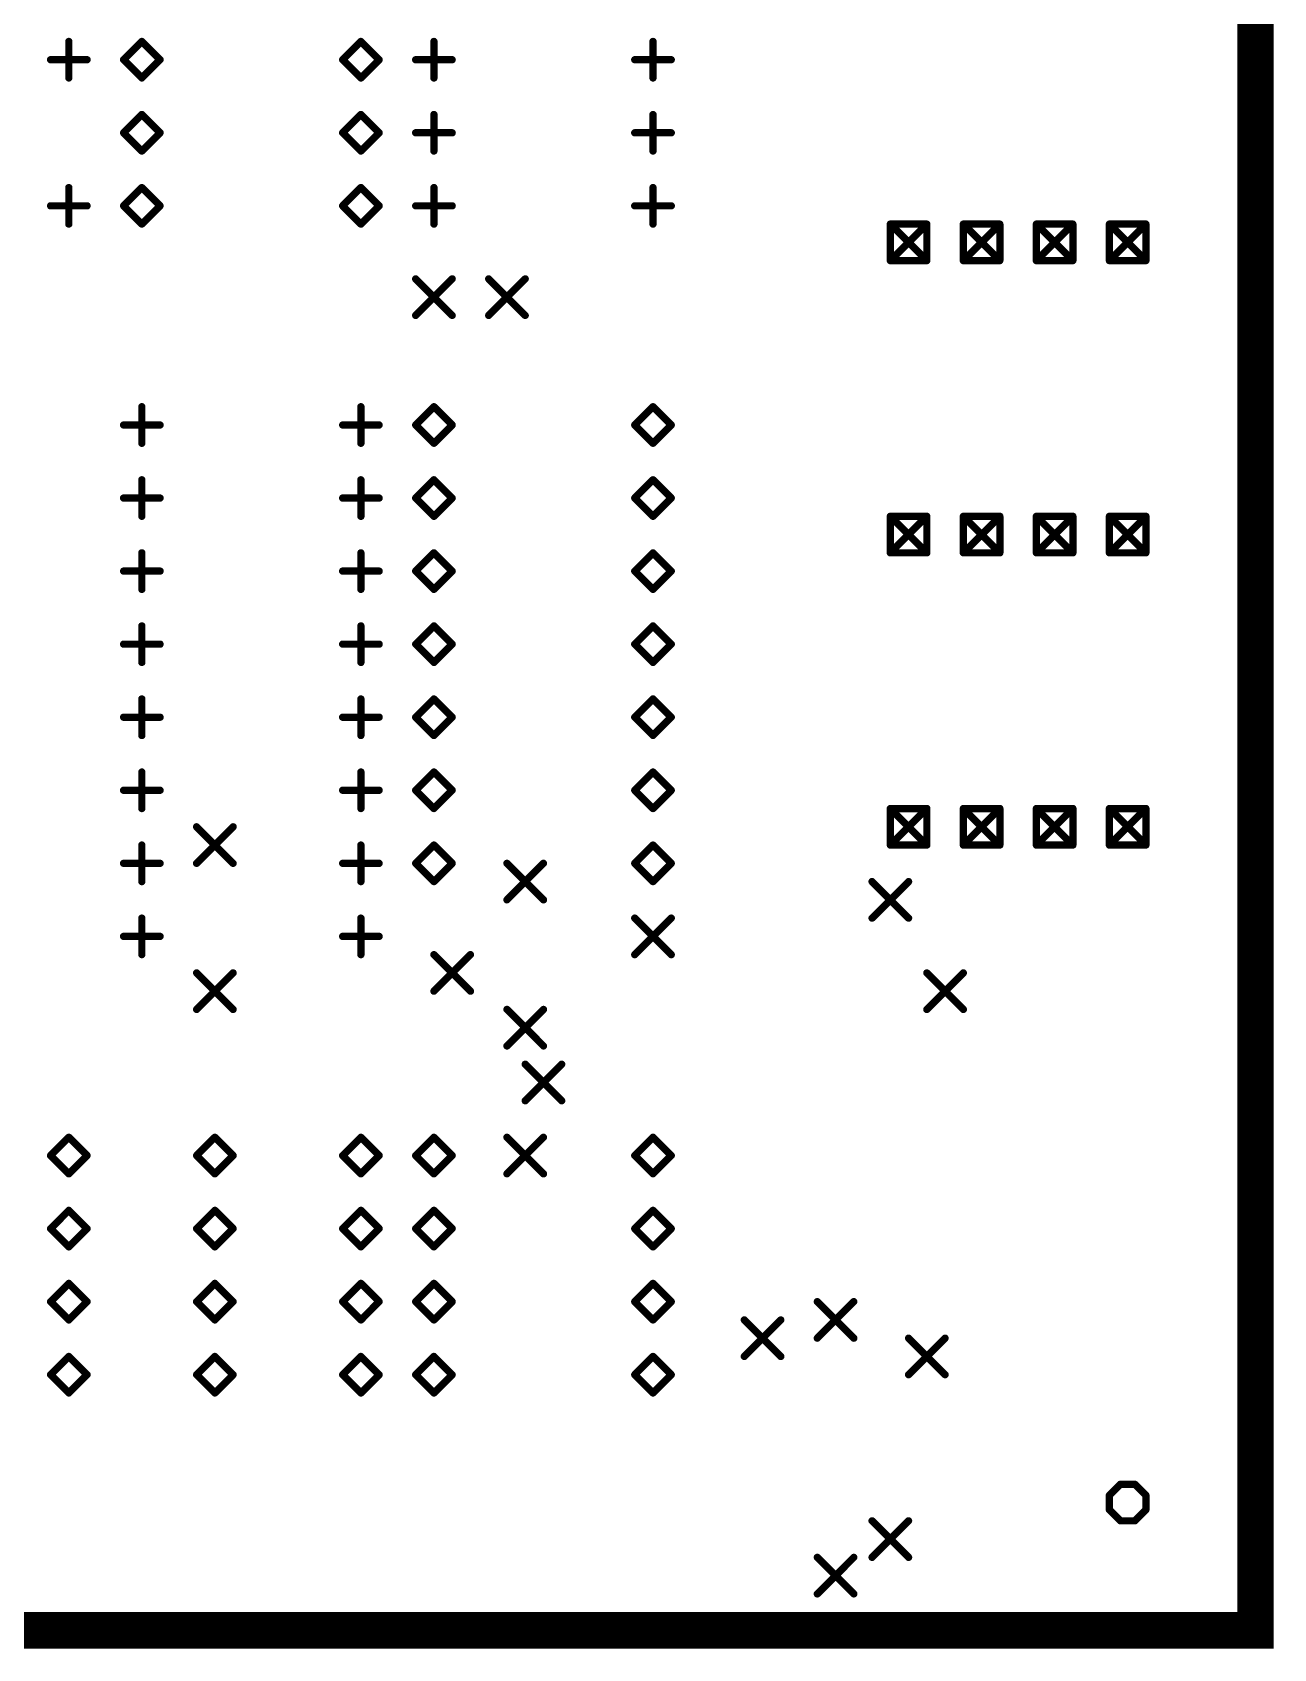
# Model space of a CAD drawing. Extents: x 0.17 to 7.45, y -1.34 to 4.7.
# Drawn here: x 5.746 to 7.446, y 0.146 to 2.359 of the extents above; entities that cross this region are included whole.
import ezdxf

# ---------------------------------------------------------------- set-up
doc = ezdxf.new("R2010")
doc.units = 0

msp = doc.modelspace()

# ---------------------------------------------------------------- linework, layer by layer
at = {"const_width": 0.05}
msp.add_lwpolyline([(0.196, 0.171), (0.196, 4.671), (7.421, 4.671), (7.421, 0.171), (0.196, 0.171)], close=True, dxfattribs=at)
at = {"const_width": 0.025}
msp.add_lwpolyline([(7.4085, 0.171, 1), (7.4335, 0.171, 1)], format="xyb", close=True, dxfattribs=at)
at = {"layer": 'DRD', "const_width": 0.01}
for points in [[(5.796, 2.296), (5.796, 2.346)], [(5.871, 2.321), (5.896, 2.346)], [(5.896, 2.346), (5.921, 2.321)], [(6.171, 2.321), (6.196, 2.346)], [(6.196, 2.346), (6.221, 2.321)], [(6.296, 2.296), (6.296, 2.346)], [(6.596, 2.296), (6.596, 2.346)], [(5.771, 2.321), (5.821, 2.321)], [(5.896, 2.296), (5.871, 2.321)], [(5.921, 2.321), (5.896, 2.296)], [(6.196, 2.296), (6.171, 2.321)], [(6.221, 2.321), (6.196, 2.296)], [(6.271, 2.321), (6.321, 2.321)], [(6.571, 2.321), (6.621, 2.321)], [(5.871, 2.221), (5.896, 2.246)], [(5.896, 2.246), (5.921, 2.221)], [(6.171, 2.221), (6.196, 2.246)], [(6.196, 2.246), (6.221, 2.221)], [(6.296, 2.196), (6.296, 2.246)], [(6.596, 2.196), (6.596, 2.246)], [(5.896, 2.196), (5.871, 2.221)], [(5.921, 2.221), (5.896, 2.196)], [(6.196, 2.196), (6.171, 2.221)], [(6.221, 2.221), (6.196, 2.196)], [(6.271, 2.221), (6.321, 2.221)], [(6.571, 2.221), (6.621, 2.221)], [(5.796, 2.096), (5.796, 2.146)], [(5.871, 2.121), (5.896, 2.146)], [(5.896, 2.146), (5.921, 2.121)], [(6.171, 2.121), (6.196, 2.146)], [(6.196, 2.146), (6.221, 2.121)], [(6.296, 2.096), (6.296, 2.146)], [(6.596, 2.096), (6.596, 2.146)], [(5.771, 2.121), (5.821, 2.121)], [(5.896, 2.096), (5.871, 2.121)], [(5.921, 2.121), (5.896, 2.096)], [(6.196, 2.096), (6.171, 2.121)], [(6.221, 2.121), (6.196, 2.096)], [(6.271, 2.121), (6.321, 2.121)], [(6.571, 2.121), (6.621, 2.121)], [(6.921, 2.096), (6.971, 2.046)], [(6.921, 2.046), (6.971, 2.096)], [(6.921, 2.096), (6.971, 2.096)], [(6.921, 2.046), (6.921, 2.096)], [(6.971, 2.096), (6.971, 2.046)], [(7.021, 2.096), (7.071, 2.046)], [(7.021, 2.046), (7.071, 2.096)], [(7.021, 2.096), (7.071, 2.096)], [(7.021, 2.046), (7.021, 2.096)], [(7.071, 2.096), (7.071, 2.046)], [(7.121, 2.096), (7.171, 2.046)], [(7.121, 2.046), (7.171, 2.096)], [(7.121, 2.096), (7.171, 2.096)], [(7.121, 2.046), (7.121, 2.096)], [(7.171, 2.096), (7.171, 2.046)], [(7.221, 2.096), (7.271, 2.046)], [(7.221, 2.046), (7.271, 2.096)], [(7.221, 2.096), (7.271, 2.096)], [(7.221, 2.046), (7.221, 2.096)], [(7.271, 2.096), (7.271, 2.046)], [(6.971, 2.046), (6.921, 2.046)], [(7.071, 2.046), (7.021, 2.046)], [(7.171, 2.046), (7.121, 2.046)], [(7.271, 2.046), (7.221, 2.046)], [(6.271, 2.021), (6.321, 1.971)], [(6.271, 1.971), (6.321, 2.021)], [(6.371, 2.021), (6.421, 1.971)], [(6.371, 1.971), (6.421, 2.021)], [(5.896, 1.796), (5.896, 1.846)], [(6.196, 1.796), (6.196, 1.846)], [(6.271, 1.821), (6.296, 1.846)], [(6.296, 1.846), (6.321, 1.821)], [(6.571, 1.821), (6.596, 1.846)], [(6.596, 1.846), (6.621, 1.821)], [(5.871, 1.821), (5.921, 1.821)], [(6.171, 1.821), (6.221, 1.821)], [(6.296, 1.796), (6.271, 1.821)], [(6.321, 1.821), (6.296, 1.796)], [(6.596, 1.796), (6.571, 1.821)], [(6.621, 1.821), (6.596, 1.796)], [(5.896, 1.696), (5.896, 1.746)], [(6.196, 1.696), (6.196, 1.746)], [(6.271, 1.721), (6.296, 1.746)], [(6.296, 1.746), (6.321, 1.721)], [(6.571, 1.721), (6.596, 1.746)], [(6.596, 1.746), (6.621, 1.721)], [(5.871, 1.721), (5.921, 1.721)], [(6.171, 1.721), (6.221, 1.721)], [(6.296, 1.696), (6.271, 1.721)], [(6.321, 1.721), (6.296, 1.696)], [(6.596, 1.696), (6.571, 1.721)], [(6.621, 1.721), (6.596, 1.696)], [(6.921, 1.696), (6.971, 1.646)], [(6.921, 1.646), (6.971, 1.696)], [(6.921, 1.696), (6.971, 1.696)], [(6.921, 1.646), (6.921, 1.696)], [(6.971, 1.696), (6.971, 1.646)], [(7.021, 1.696), (7.071, 1.646)], [(7.021, 1.646), (7.071, 1.696)], [(7.021, 1.696), (7.071, 1.696)], [(7.021, 1.646), (7.021, 1.696)], [(7.071, 1.696), (7.071, 1.646)], [(7.121, 1.696), (7.171, 1.646)], [(7.121, 1.646), (7.171, 1.696)], [(7.121, 1.696), (7.171, 1.696)], [(7.121, 1.646), (7.121, 1.696)], [(7.171, 1.696), (7.171, 1.646)], [(7.221, 1.696), (7.271, 1.646)], [(7.221, 1.646), (7.271, 1.696)], [(7.221, 1.696), (7.271, 1.696)], [(7.221, 1.646), (7.221, 1.696)], [(7.271, 1.696), (7.271, 1.646)], [(5.896, 1.596), (5.896, 1.646)], [(6.196, 1.596), (6.196, 1.646)], [(6.271, 1.621), (6.296, 1.646)], [(6.296, 1.646), (6.321, 1.621)], [(6.571, 1.621), (6.596, 1.646)], [(6.596, 1.646), (6.621, 1.621)], [(6.971, 1.646), (6.921, 1.646)], [(7.071, 1.646), (7.021, 1.646)], [(7.171, 1.646), (7.121, 1.646)], [(7.271, 1.646), (7.221, 1.646)], [(5.871, 1.621), (5.921, 1.621)], [(6.171, 1.621), (6.221, 1.621)], [(6.296, 1.596), (6.271, 1.621)], [(6.321, 1.621), (6.296, 1.596)], [(6.596, 1.596), (6.571, 1.621)], [(6.621, 1.621), (6.596, 1.596)], [(5.896, 1.496), (5.896, 1.546)], [(6.196, 1.496), (6.196, 1.546)], [(6.271, 1.521), (6.296, 1.546)], [(6.296, 1.546), (6.321, 1.521)], [(6.571, 1.521), (6.596, 1.546)], [(6.596, 1.546), (6.621, 1.521)], [(5.871, 1.521), (5.921, 1.521)], [(6.171, 1.521), (6.221, 1.521)], [(6.296, 1.496), (6.271, 1.521)], [(6.321, 1.521), (6.296, 1.496)], [(6.596, 1.496), (6.571, 1.521)], [(6.621, 1.521), (6.596, 1.496)], [(5.896, 1.396), (5.896, 1.446)], [(6.196, 1.396), (6.196, 1.446)], [(6.271, 1.421), (6.296, 1.446)], [(6.296, 1.446), (6.321, 1.421)], [(6.571, 1.421), (6.596, 1.446)], [(6.596, 1.446), (6.621, 1.421)], [(5.871, 1.421), (5.921, 1.421)], [(6.171, 1.421), (6.221, 1.421)], [(6.296, 1.396), (6.271, 1.421)], [(6.321, 1.421), (6.296, 1.396)], [(6.596, 1.396), (6.571, 1.421)], [(6.621, 1.421), (6.596, 1.396)], [(5.896, 1.296), (5.896, 1.346)], [(6.196, 1.296), (6.196, 1.346)], [(6.271, 1.321), (6.296, 1.346)], [(6.296, 1.346), (6.321, 1.321)], [(6.571, 1.321), (6.596, 1.346)], [(6.596, 1.346), (6.621, 1.321)], [(5.871, 1.321), (5.921, 1.321)], [(6.171, 1.321), (6.221, 1.321)], [(6.296, 1.296), (6.271, 1.321)], [(6.321, 1.321), (6.296, 1.296)], [(6.596, 1.296), (6.571, 1.321)], [(6.621, 1.321), (6.596, 1.296)], [(6.921, 1.296), (6.971, 1.246)], [(6.921, 1.246), (6.971, 1.296)], [(6.921, 1.296), (6.971, 1.296)], [(6.921, 1.246), (6.921, 1.296)], [(6.971, 1.296), (6.971, 1.246)], [(7.021, 1.296), (7.071, 1.246)], [(7.021, 1.246), (7.071, 1.296)], [(7.021, 1.296), (7.071, 1.296)], [(7.021, 1.246), (7.021, 1.296)], [(7.071, 1.296), (7.071, 1.246)], [(7.121, 1.296), (7.171, 1.246)], [(7.121, 1.246), (7.171, 1.296)], [(7.121, 1.296), (7.171, 1.296)], [(7.121, 1.246), (7.121, 1.296)], [(7.171, 1.296), (7.171, 1.246)], [(7.221, 1.296), (7.271, 1.246)], [(7.221, 1.246), (7.271, 1.296)], [(7.221, 1.296), (7.271, 1.296)], [(7.221, 1.246), (7.221, 1.296)], [(7.271, 1.296), (7.271, 1.246)], [(5.971, 1.271), (6.021, 1.221)], [(5.971, 1.221), (6.021, 1.271)], [(5.896, 1.196), (5.896, 1.246)], [(6.196, 1.196), (6.196, 1.246)], [(6.271, 1.221), (6.296, 1.246)], [(6.296, 1.246), (6.321, 1.221)], [(6.571, 1.221), (6.596, 1.246)], [(6.596, 1.246), (6.621, 1.221)], [(6.971, 1.246), (6.921, 1.246)], [(7.071, 1.246), (7.021, 1.246)], [(7.171, 1.246), (7.121, 1.246)], [(7.271, 1.246), (7.221, 1.246)], [(5.871, 1.221), (5.921, 1.221)], [(6.171, 1.221), (6.221, 1.221)], [(6.296, 1.196), (6.271, 1.221)], [(6.321, 1.221), (6.296, 1.196)], [(6.396, 1.221), (6.446, 1.171)], [(6.396, 1.171), (6.446, 1.221)], [(6.596, 1.196), (6.571, 1.221)], [(6.621, 1.221), (6.596, 1.196)], [(6.896, 1.196), (6.946, 1.146)], [(6.896, 1.146), (6.946, 1.196)], [(5.896, 1.096), (5.896, 1.146)], [(6.196, 1.096), (6.196, 1.146)], [(6.571, 1.146), (6.621, 1.096)], [(6.571, 1.096), (6.621, 1.146)], [(5.871, 1.121), (5.921, 1.121)], [(6.171, 1.121), (6.221, 1.121)], [(6.296, 1.096), (6.346, 1.046)], [(6.296, 1.046), (6.346, 1.096)], [(5.971, 1.071), (6.021, 1.021)], [(5.971, 1.021), (6.021, 1.071)], [(6.971, 1.071), (7.021, 1.021)], [(6.971, 1.021), (7.021, 1.071)], [(6.396, 1.021), (6.446, 0.971)], [(6.396, 0.971), (6.446, 1.021)], [(6.421, 0.946), (6.471, 0.896)], [(6.421, 0.896), (6.471, 0.946)], [(5.771, 0.821), (5.796, 0.846)], [(5.796, 0.846), (5.821, 0.821)], [(5.971, 0.821), (5.996, 0.846)], [(5.996, 0.846), (6.021, 0.821)], [(6.171, 0.821), (6.196, 0.846)], [(6.196, 0.846), (6.221, 0.821)], [(6.271, 0.821), (6.296, 0.846)], [(6.296, 0.846), (6.321, 0.821)], [(6.396, 0.846), (6.446, 0.796)], [(6.396, 0.796), (6.446, 0.846)], [(6.571, 0.821), (6.596, 0.846)], [(6.596, 0.846), (6.621, 0.821)], [(5.796, 0.796), (5.771, 0.821)], [(5.821, 0.821), (5.796, 0.796)], [(5.996, 0.796), (5.971, 0.821)], [(6.021, 0.821), (5.996, 0.796)], [(6.196, 0.796), (6.171, 0.821)], [(6.221, 0.821), (6.196, 0.796)], [(6.296, 0.796), (6.271, 0.821)], [(6.321, 0.821), (6.296, 0.796)], [(6.596, 0.796), (6.571, 0.821)], [(6.621, 0.821), (6.596, 0.796)], [(5.771, 0.721), (5.796, 0.746)], [(5.796, 0.746), (5.821, 0.721)], [(5.971, 0.721), (5.996, 0.746)], [(5.996, 0.746), (6.021, 0.721)], [(6.171, 0.721), (6.196, 0.746)], [(6.196, 0.746), (6.221, 0.721)], [(6.271, 0.721), (6.296, 0.746)], [(6.296, 0.746), (6.321, 0.721)], [(6.571, 0.721), (6.596, 0.746)], [(6.596, 0.746), (6.621, 0.721)], [(5.796, 0.696), (5.771, 0.721)], [(5.821, 0.721), (5.796, 0.696)], [(5.996, 0.696), (5.971, 0.721)], [(6.021, 0.721), (5.996, 0.696)], [(6.196, 0.696), (6.171, 0.721)], [(6.221, 0.721), (6.196, 0.696)], [(6.296, 0.696), (6.271, 0.721)], [(6.321, 0.721), (6.296, 0.696)], [(6.596, 0.696), (6.571, 0.721)], [(6.621, 0.721), (6.596, 0.696)], [(5.771, 0.621), (5.796, 0.646)], [(5.796, 0.646), (5.821, 0.621)], [(5.971, 0.621), (5.996, 0.646)], [(5.996, 0.646), (6.021, 0.621)], [(6.171, 0.621), (6.196, 0.646)], [(6.196, 0.646), (6.221, 0.621)], [(6.271, 0.621), (6.296, 0.646)], [(6.296, 0.646), (6.321, 0.621)], [(6.571, 0.621), (6.596, 0.646)], [(6.596, 0.646), (6.621, 0.621)], [(5.796, 0.596), (5.771, 0.621)], [(5.821, 0.621), (5.796, 0.596)], [(5.996, 0.596), (5.971, 0.621)], [(6.021, 0.621), (5.996, 0.596)], [(6.196, 0.596), (6.171, 0.621)], [(6.221, 0.621), (6.196, 0.596)], [(6.296, 0.596), (6.271, 0.621)], [(6.321, 0.621), (6.296, 0.596)], [(6.596, 0.596), (6.571, 0.621)], [(6.621, 0.621), (6.596, 0.596)], [(6.821, 0.621), (6.871, 0.571)], [(6.821, 0.571), (6.871, 0.621)], [(6.721, 0.596), (6.771, 0.546)], [(6.721, 0.546), (6.771, 0.596)], [(6.946, 0.571), (6.996, 0.521)], [(6.946, 0.521), (6.996, 0.571)], [(5.771, 0.521), (5.796, 0.546)], [(5.796, 0.546), (5.821, 0.521)], [(5.971, 0.521), (5.996, 0.546)], [(5.996, 0.546), (6.021, 0.521)], [(6.171, 0.521), (6.196, 0.546)], [(6.196, 0.546), (6.221, 0.521)], [(6.271, 0.521), (6.296, 0.546)], [(6.296, 0.546), (6.321, 0.521)], [(6.571, 0.521), (6.596, 0.546)], [(6.596, 0.546), (6.621, 0.521)], [(5.796, 0.496), (5.771, 0.521)], [(5.821, 0.521), (5.796, 0.496)], [(5.996, 0.496), (5.971, 0.521)], [(6.021, 0.521), (5.996, 0.496)], [(6.196, 0.496), (6.171, 0.521)], [(6.221, 0.521), (6.196, 0.496)], [(6.296, 0.496), (6.271, 0.521)], [(6.321, 0.521), (6.296, 0.496)], [(6.596, 0.496), (6.571, 0.521)], [(6.621, 0.521), (6.596, 0.496)], [(7.221, 0.356), (7.236, 0.371)], [(7.221, 0.336), (7.221, 0.356)], [(7.236, 0.371), (7.256, 0.371)], [(7.256, 0.371), (7.271, 0.356)], [(7.271, 0.356), (7.271, 0.336)], [(7.236, 0.321), (7.221, 0.336)], [(7.271, 0.336), (7.256, 0.321)], [(6.896, 0.321), (6.946, 0.271)], [(6.896, 0.271), (6.946, 0.321)], [(7.256, 0.321), (7.236, 0.321)], [(6.821, 0.271), (6.871, 0.221)], [(6.821, 0.221), (6.871, 0.271)]]:
    msp.add_lwpolyline(points, dxfattribs=at)
at = {"layer": 'DRD', "const_width": 0.005}
for points in [[(5.7935, 2.346, 1), (5.7985, 2.346, 1)], [(5.8935, 2.346, 1), (5.8985, 2.346, 1)], [(5.8935, 2.346, 1), (5.8985, 2.346, 1)], [(6.1935, 2.346, 1), (6.1985, 2.346, 1)], [(6.1935, 2.346, 1), (6.1985, 2.346, 1)], [(6.2935, 2.346, 1), (6.2985, 2.346, 1)], [(6.5935, 2.346, 1), (6.5985, 2.346, 1)], [(5.7685, 2.321, 1), (5.7735, 2.321, 1)], [(5.8185, 2.321, 1), (5.8235, 2.321, 1)], [(5.8685, 2.321, 1), (5.8735, 2.321, 1)], [(5.8685, 2.321, 1), (5.8735, 2.321, 1)], [(5.9185, 2.321, 1), (5.9235, 2.321, 1)], [(5.9185, 2.321, 1), (5.9235, 2.321, 1)], [(6.1685, 2.321, 1), (6.1735, 2.321, 1)], [(6.1685, 2.321, 1), (6.1735, 2.321, 1)], [(6.2185, 2.321, 1), (6.2235, 2.321, 1)], [(6.2185, 2.321, 1), (6.2235, 2.321, 1)], [(6.2685, 2.321, 1), (6.2735, 2.321, 1)], [(6.3185, 2.321, 1), (6.3235, 2.321, 1)], [(6.5685, 2.321, 1), (6.5735, 2.321, 1)], [(6.6185, 2.321, 1), (6.6235, 2.321, 1)], [(5.7935, 2.296, 1), (5.7985, 2.296, 1)], [(5.8935, 2.296, 1), (5.8985, 2.296, 1)], [(5.8935, 2.296, 1), (5.8985, 2.296, 1)], [(6.1935, 2.296, 1), (6.1985, 2.296, 1)], [(6.1935, 2.296, 1), (6.1985, 2.296, 1)], [(6.2935, 2.296, 1), (6.2985, 2.296, 1)], [(6.5935, 2.296, 1), (6.5985, 2.296, 1)], [(5.8935, 2.246, 1), (5.8985, 2.246, 1)], [(5.8935, 2.246, 1), (5.8985, 2.246, 1)], [(6.1935, 2.246, 1), (6.1985, 2.246, 1)], [(6.1935, 2.246, 1), (6.1985, 2.246, 1)], [(6.2935, 2.246, 1), (6.2985, 2.246, 1)], [(6.5935, 2.246, 1), (6.5985, 2.246, 1)], [(5.8685, 2.221, 1), (5.8735, 2.221, 1)], [(5.8685, 2.221, 1), (5.8735, 2.221, 1)], [(5.9185, 2.221, 1), (5.9235, 2.221, 1)], [(5.9185, 2.221, 1), (5.9235, 2.221, 1)], [(6.1685, 2.221, 1), (6.1735, 2.221, 1)], [(6.1685, 2.221, 1), (6.1735, 2.221, 1)], [(6.2185, 2.221, 1), (6.2235, 2.221, 1)], [(6.2185, 2.221, 1), (6.2235, 2.221, 1)], [(6.2685, 2.221, 1), (6.2735, 2.221, 1)], [(6.3185, 2.221, 1), (6.3235, 2.221, 1)], [(6.5685, 2.221, 1), (6.5735, 2.221, 1)], [(6.6185, 2.221, 1), (6.6235, 2.221, 1)], [(5.8935, 2.196, 1), (5.8985, 2.196, 1)], [(5.8935, 2.196, 1), (5.8985, 2.196, 1)], [(6.1935, 2.196, 1), (6.1985, 2.196, 1)], [(6.1935, 2.196, 1), (6.1985, 2.196, 1)], [(6.2935, 2.196, 1), (6.2985, 2.196, 1)], [(6.5935, 2.196, 1), (6.5985, 2.196, 1)], [(5.7935, 2.146, 1), (5.7985, 2.146, 1)], [(5.8935, 2.146, 1), (5.8985, 2.146, 1)], [(5.8935, 2.146, 1), (5.8985, 2.146, 1)], [(6.1935, 2.146, 1), (6.1985, 2.146, 1)], [(6.1935, 2.146, 1), (6.1985, 2.146, 1)], [(6.2935, 2.146, 1), (6.2985, 2.146, 1)], [(6.5935, 2.146, 1), (6.5985, 2.146, 1)], [(5.7685, 2.121, 1), (5.7735, 2.121, 1)], [(5.8185, 2.121, 1), (5.8235, 2.121, 1)], [(5.8685, 2.121, 1), (5.8735, 2.121, 1)], [(5.8685, 2.121, 1), (5.8735, 2.121, 1)], [(5.9185, 2.121, 1), (5.9235, 2.121, 1)], [(5.9185, 2.121, 1), (5.9235, 2.121, 1)], [(6.1685, 2.121, 1), (6.1735, 2.121, 1)], [(6.1685, 2.121, 1), (6.1735, 2.121, 1)], [(6.2185, 2.121, 1), (6.2235, 2.121, 1)], [(6.2185, 2.121, 1), (6.2235, 2.121, 1)], [(6.2685, 2.121, 1), (6.2735, 2.121, 1)], [(6.3185, 2.121, 1), (6.3235, 2.121, 1)], [(6.5685, 2.121, 1), (6.5735, 2.121, 1)], [(6.6185, 2.121, 1), (6.6235, 2.121, 1)], [(5.7935, 2.096, 1), (5.7985, 2.096, 1)], [(5.8935, 2.096, 1), (5.8985, 2.096, 1)], [(5.8935, 2.096, 1), (5.8985, 2.096, 1)], [(6.1935, 2.096, 1), (6.1985, 2.096, 1)], [(6.1935, 2.096, 1), (6.1985, 2.096, 1)], [(6.2935, 2.096, 1), (6.2985, 2.096, 1)], [(6.5935, 2.096, 1), (6.5985, 2.096, 1)], [(6.9185, 2.096, 1), (6.9235, 2.096, 1)], [(6.9185, 2.096, 1), (6.9235, 2.096, 1)], [(6.9185, 2.096, 1), (6.9235, 2.096, 1)], [(6.9685, 2.096, 1), (6.9735, 2.096, 1)], [(6.9685, 2.096, 1), (6.9735, 2.096, 1)], [(6.9685, 2.096, 1), (6.9735, 2.096, 1)], [(7.0185, 2.096, 1), (7.0235, 2.096, 1)], [(7.0185, 2.096, 1), (7.0235, 2.096, 1)], [(7.0185, 2.096, 1), (7.0235, 2.096, 1)], [(7.0685, 2.096, 1), (7.0735, 2.096, 1)], [(7.0685, 2.096, 1), (7.0735, 2.096, 1)], [(7.0685, 2.096, 1), (7.0735, 2.096, 1)], [(7.1185, 2.096, 1), (7.1235, 2.096, 1)], [(7.1185, 2.096, 1), (7.1235, 2.096, 1)], [(7.1185, 2.096, 1), (7.1235, 2.096, 1)], [(7.1685, 2.096, 1), (7.1735, 2.096, 1)], [(7.1685, 2.096, 1), (7.1735, 2.096, 1)], [(7.1685, 2.096, 1), (7.1735, 2.096, 1)], [(7.2185, 2.096, 1), (7.2235, 2.096, 1)], [(7.2185, 2.096, 1), (7.2235, 2.096, 1)], [(7.2185, 2.096, 1), (7.2235, 2.096, 1)], [(7.2685, 2.096, 1), (7.2735, 2.096, 1)], [(7.2685, 2.096, 1), (7.2735, 2.096, 1)], [(7.2685, 2.096, 1), (7.2735, 2.096, 1)], [(6.9185, 2.046, 1), (6.9235, 2.046, 1)], [(6.9185, 2.046, 1), (6.9235, 2.046, 1)], [(6.9185, 2.046, 1), (6.9235, 2.046, 1)], [(6.9685, 2.046, 1), (6.9735, 2.046, 1)], [(6.9685, 2.046, 1), (6.9735, 2.046, 1)], [(6.9685, 2.046, 1), (6.9735, 2.046, 1)], [(7.0185, 2.046, 1), (7.0235, 2.046, 1)], [(7.0185, 2.046, 1), (7.0235, 2.046, 1)], [(7.0185, 2.046, 1), (7.0235, 2.046, 1)], [(7.0685, 2.046, 1), (7.0735, 2.046, 1)], [(7.0685, 2.046, 1), (7.0735, 2.046, 1)], [(7.0685, 2.046, 1), (7.0735, 2.046, 1)], [(7.1185, 2.046, 1), (7.1235, 2.046, 1)], [(7.1185, 2.046, 1), (7.1235, 2.046, 1)], [(7.1185, 2.046, 1), (7.1235, 2.046, 1)], [(7.1685, 2.046, 1), (7.1735, 2.046, 1)], [(7.1685, 2.046, 1), (7.1735, 2.046, 1)], [(7.1685, 2.046, 1), (7.1735, 2.046, 1)], [(7.2185, 2.046, 1), (7.2235, 2.046, 1)], [(7.2185, 2.046, 1), (7.2235, 2.046, 1)], [(7.2185, 2.046, 1), (7.2235, 2.046, 1)], [(7.2685, 2.046, 1), (7.2735, 2.046, 1)], [(7.2685, 2.046, 1), (7.2735, 2.046, 1)], [(7.2685, 2.046, 1), (7.2735, 2.046, 1)], [(6.2685, 2.021, 1), (6.2735, 2.021, 1)], [(6.3185, 2.021, 1), (6.3235, 2.021, 1)], [(6.3685, 2.021, 1), (6.3735, 2.021, 1)], [(6.4185, 2.021, 1), (6.4235, 2.021, 1)], [(6.2685, 1.971, 1), (6.2735, 1.971, 1)], [(6.3185, 1.971, 1), (6.3235, 1.971, 1)], [(6.3685, 1.971, 1), (6.3735, 1.971, 1)], [(6.4185, 1.971, 1), (6.4235, 1.971, 1)], [(5.8935, 1.846, 1), (5.8985, 1.846, 1)], [(6.1935, 1.846, 1), (6.1985, 1.846, 1)], [(6.2935, 1.846, 1), (6.2985, 1.846, 1)], [(6.2935, 1.846, 1), (6.2985, 1.846, 1)], [(6.5935, 1.846, 1), (6.5985, 1.846, 1)], [(6.5935, 1.846, 1), (6.5985, 1.846, 1)], [(5.8685, 1.821, 1), (5.8735, 1.821, 1)], [(5.9185, 1.821, 1), (5.9235, 1.821, 1)], [(6.1685, 1.821, 1), (6.1735, 1.821, 1)], [(6.2185, 1.821, 1), (6.2235, 1.821, 1)], [(6.2685, 1.821, 1), (6.2735, 1.821, 1)], [(6.2685, 1.821, 1), (6.2735, 1.821, 1)], [(6.3185, 1.821, 1), (6.3235, 1.821, 1)], [(6.3185, 1.821, 1), (6.3235, 1.821, 1)], [(6.5685, 1.821, 1), (6.5735, 1.821, 1)], [(6.5685, 1.821, 1), (6.5735, 1.821, 1)], [(6.6185, 1.821, 1), (6.6235, 1.821, 1)], [(6.6185, 1.821, 1), (6.6235, 1.821, 1)], [(5.8935, 1.796, 1), (5.8985, 1.796, 1)], [(6.1935, 1.796, 1), (6.1985, 1.796, 1)], [(6.2935, 1.796, 1), (6.2985, 1.796, 1)], [(6.2935, 1.796, 1), (6.2985, 1.796, 1)], [(6.5935, 1.796, 1), (6.5985, 1.796, 1)], [(6.5935, 1.796, 1), (6.5985, 1.796, 1)], [(5.8935, 1.746, 1), (5.8985, 1.746, 1)], [(6.1935, 1.746, 1), (6.1985, 1.746, 1)], [(6.2935, 1.746, 1), (6.2985, 1.746, 1)], [(6.2935, 1.746, 1), (6.2985, 1.746, 1)], [(6.5935, 1.746, 1), (6.5985, 1.746, 1)], [(6.5935, 1.746, 1), (6.5985, 1.746, 1)], [(5.8685, 1.721, 1), (5.8735, 1.721, 1)], [(5.9185, 1.721, 1), (5.9235, 1.721, 1)], [(6.1685, 1.721, 1), (6.1735, 1.721, 1)], [(6.2185, 1.721, 1), (6.2235, 1.721, 1)], [(6.2685, 1.721, 1), (6.2735, 1.721, 1)], [(6.2685, 1.721, 1), (6.2735, 1.721, 1)], [(6.3185, 1.721, 1), (6.3235, 1.721, 1)], [(6.3185, 1.721, 1), (6.3235, 1.721, 1)], [(6.5685, 1.721, 1), (6.5735, 1.721, 1)], [(6.5685, 1.721, 1), (6.5735, 1.721, 1)], [(6.6185, 1.721, 1), (6.6235, 1.721, 1)], [(6.6185, 1.721, 1), (6.6235, 1.721, 1)], [(5.8935, 1.696, 1), (5.8985, 1.696, 1)], [(6.1935, 1.696, 1), (6.1985, 1.696, 1)], [(6.2935, 1.696, 1), (6.2985, 1.696, 1)], [(6.2935, 1.696, 1), (6.2985, 1.696, 1)], [(6.5935, 1.696, 1), (6.5985, 1.696, 1)], [(6.5935, 1.696, 1), (6.5985, 1.696, 1)], [(6.9185, 1.696, 1), (6.9235, 1.696, 1)], [(6.9185, 1.696, 1), (6.9235, 1.696, 1)], [(6.9185, 1.696, 1), (6.9235, 1.696, 1)], [(6.9685, 1.696, 1), (6.9735, 1.696, 1)], [(6.9685, 1.696, 1), (6.9735, 1.696, 1)], [(6.9685, 1.696, 1), (6.9735, 1.696, 1)], [(7.0185, 1.696, 1), (7.0235, 1.696, 1)], [(7.0185, 1.696, 1), (7.0235, 1.696, 1)], [(7.0185, 1.696, 1), (7.0235, 1.696, 1)], [(7.0685, 1.696, 1), (7.0735, 1.696, 1)], [(7.0685, 1.696, 1), (7.0735, 1.696, 1)], [(7.0685, 1.696, 1), (7.0735, 1.696, 1)], [(7.1185, 1.696, 1), (7.1235, 1.696, 1)], [(7.1185, 1.696, 1), (7.1235, 1.696, 1)], [(7.1185, 1.696, 1), (7.1235, 1.696, 1)], [(7.1685, 1.696, 1), (7.1735, 1.696, 1)], [(7.1685, 1.696, 1), (7.1735, 1.696, 1)], [(7.1685, 1.696, 1), (7.1735, 1.696, 1)], [(7.2185, 1.696, 1), (7.2235, 1.696, 1)], [(7.2185, 1.696, 1), (7.2235, 1.696, 1)], [(7.2185, 1.696, 1), (7.2235, 1.696, 1)], [(7.2685, 1.696, 1), (7.2735, 1.696, 1)], [(7.2685, 1.696, 1), (7.2735, 1.696, 1)], [(7.2685, 1.696, 1), (7.2735, 1.696, 1)], [(5.8935, 1.646, 1), (5.8985, 1.646, 1)], [(6.1935, 1.646, 1), (6.1985, 1.646, 1)], [(6.2935, 1.646, 1), (6.2985, 1.646, 1)], [(6.2935, 1.646, 1), (6.2985, 1.646, 1)], [(6.5935, 1.646, 1), (6.5985, 1.646, 1)], [(6.5935, 1.646, 1), (6.5985, 1.646, 1)], [(6.9185, 1.646, 1), (6.9235, 1.646, 1)], [(6.9185, 1.646, 1), (6.9235, 1.646, 1)], [(6.9185, 1.646, 1), (6.9235, 1.646, 1)], [(6.9685, 1.646, 1), (6.9735, 1.646, 1)], [(6.9685, 1.646, 1), (6.9735, 1.646, 1)], [(6.9685, 1.646, 1), (6.9735, 1.646, 1)], [(7.0185, 1.646, 1), (7.0235, 1.646, 1)], [(7.0185, 1.646, 1), (7.0235, 1.646, 1)], [(7.0185, 1.646, 1), (7.0235, 1.646, 1)], [(7.0685, 1.646, 1), (7.0735, 1.646, 1)], [(7.0685, 1.646, 1), (7.0735, 1.646, 1)], [(7.0685, 1.646, 1), (7.0735, 1.646, 1)], [(7.1185, 1.646, 1), (7.1235, 1.646, 1)], [(7.1185, 1.646, 1), (7.1235, 1.646, 1)], [(7.1185, 1.646, 1), (7.1235, 1.646, 1)], [(7.1685, 1.646, 1), (7.1735, 1.646, 1)], [(7.1685, 1.646, 1), (7.1735, 1.646, 1)], [(7.1685, 1.646, 1), (7.1735, 1.646, 1)], [(7.2185, 1.646, 1), (7.2235, 1.646, 1)], [(7.2185, 1.646, 1), (7.2235, 1.646, 1)], [(7.2185, 1.646, 1), (7.2235, 1.646, 1)], [(7.2685, 1.646, 1), (7.2735, 1.646, 1)], [(7.2685, 1.646, 1), (7.2735, 1.646, 1)], [(7.2685, 1.646, 1), (7.2735, 1.646, 1)], [(5.8685, 1.621, 1), (5.8735, 1.621, 1)], [(5.9185, 1.621, 1), (5.9235, 1.621, 1)], [(6.1685, 1.621, 1), (6.1735, 1.621, 1)], [(6.2185, 1.621, 1), (6.2235, 1.621, 1)], [(6.2685, 1.621, 1), (6.2735, 1.621, 1)], [(6.2685, 1.621, 1), (6.2735, 1.621, 1)], [(6.3185, 1.621, 1), (6.3235, 1.621, 1)], [(6.3185, 1.621, 1), (6.3235, 1.621, 1)], [(6.5685, 1.621, 1), (6.5735, 1.621, 1)], [(6.5685, 1.621, 1), (6.5735, 1.621, 1)], [(6.6185, 1.621, 1), (6.6235, 1.621, 1)], [(6.6185, 1.621, 1), (6.6235, 1.621, 1)], [(5.8935, 1.596, 1), (5.8985, 1.596, 1)], [(6.1935, 1.596, 1), (6.1985, 1.596, 1)], [(6.2935, 1.596, 1), (6.2985, 1.596, 1)], [(6.2935, 1.596, 1), (6.2985, 1.596, 1)], [(6.5935, 1.596, 1), (6.5985, 1.596, 1)], [(6.5935, 1.596, 1), (6.5985, 1.596, 1)], [(5.8935, 1.546, 1), (5.8985, 1.546, 1)], [(6.1935, 1.546, 1), (6.1985, 1.546, 1)], [(6.2935, 1.546, 1), (6.2985, 1.546, 1)], [(6.2935, 1.546, 1), (6.2985, 1.546, 1)], [(6.5935, 1.546, 1), (6.5985, 1.546, 1)], [(6.5935, 1.546, 1), (6.5985, 1.546, 1)], [(5.8685, 1.521, 1), (5.8735, 1.521, 1)], [(5.9185, 1.521, 1), (5.9235, 1.521, 1)], [(6.1685, 1.521, 1), (6.1735, 1.521, 1)], [(6.2185, 1.521, 1), (6.2235, 1.521, 1)], [(6.2685, 1.521, 1), (6.2735, 1.521, 1)], [(6.2685, 1.521, 1), (6.2735, 1.521, 1)], [(6.3185, 1.521, 1), (6.3235, 1.521, 1)], [(6.3185, 1.521, 1), (6.3235, 1.521, 1)], [(6.5685, 1.521, 1), (6.5735, 1.521, 1)], [(6.5685, 1.521, 1), (6.5735, 1.521, 1)], [(6.6185, 1.521, 1), (6.6235, 1.521, 1)], [(6.6185, 1.521, 1), (6.6235, 1.521, 1)], [(5.8935, 1.496, 1), (5.8985, 1.496, 1)], [(6.1935, 1.496, 1), (6.1985, 1.496, 1)], [(6.2935, 1.496, 1), (6.2985, 1.496, 1)], [(6.2935, 1.496, 1), (6.2985, 1.496, 1)], [(6.5935, 1.496, 1), (6.5985, 1.496, 1)], [(6.5935, 1.496, 1), (6.5985, 1.496, 1)], [(5.8935, 1.446, 1), (5.8985, 1.446, 1)], [(6.1935, 1.446, 1), (6.1985, 1.446, 1)], [(6.2935, 1.446, 1), (6.2985, 1.446, 1)], [(6.2935, 1.446, 1), (6.2985, 1.446, 1)], [(6.5935, 1.446, 1), (6.5985, 1.446, 1)], [(6.5935, 1.446, 1), (6.5985, 1.446, 1)], [(5.8685, 1.421, 1), (5.8735, 1.421, 1)], [(5.9185, 1.421, 1), (5.9235, 1.421, 1)], [(6.1685, 1.421, 1), (6.1735, 1.421, 1)], [(6.2185, 1.421, 1), (6.2235, 1.421, 1)], [(6.2685, 1.421, 1), (6.2735, 1.421, 1)], [(6.2685, 1.421, 1), (6.2735, 1.421, 1)], [(6.3185, 1.421, 1), (6.3235, 1.421, 1)], [(6.3185, 1.421, 1), (6.3235, 1.421, 1)], [(6.5685, 1.421, 1), (6.5735, 1.421, 1)], [(6.5685, 1.421, 1), (6.5735, 1.421, 1)], [(6.6185, 1.421, 1), (6.6235, 1.421, 1)], [(6.6185, 1.421, 1), (6.6235, 1.421, 1)], [(5.8935, 1.396, 1), (5.8985, 1.396, 1)], [(6.1935, 1.396, 1), (6.1985, 1.396, 1)], [(6.2935, 1.396, 1), (6.2985, 1.396, 1)], [(6.2935, 1.396, 1), (6.2985, 1.396, 1)], [(6.5935, 1.396, 1), (6.5985, 1.396, 1)], [(6.5935, 1.396, 1), (6.5985, 1.396, 1)], [(5.8935, 1.346, 1), (5.8985, 1.346, 1)], [(6.1935, 1.346, 1), (6.1985, 1.346, 1)], [(6.2935, 1.346, 1), (6.2985, 1.346, 1)], [(6.2935, 1.346, 1), (6.2985, 1.346, 1)], [(6.5935, 1.346, 1), (6.5985, 1.346, 1)], [(6.5935, 1.346, 1), (6.5985, 1.346, 1)], [(5.8685, 1.321, 1), (5.8735, 1.321, 1)], [(5.9185, 1.321, 1), (5.9235, 1.321, 1)], [(6.1685, 1.321, 1), (6.1735, 1.321, 1)], [(6.2185, 1.321, 1), (6.2235, 1.321, 1)], [(6.2685, 1.321, 1), (6.2735, 1.321, 1)], [(6.2685, 1.321, 1), (6.2735, 1.321, 1)], [(6.3185, 1.321, 1), (6.3235, 1.321, 1)], [(6.3185, 1.321, 1), (6.3235, 1.321, 1)], [(6.5685, 1.321, 1), (6.5735, 1.321, 1)], [(6.5685, 1.321, 1), (6.5735, 1.321, 1)], [(6.6185, 1.321, 1), (6.6235, 1.321, 1)], [(6.6185, 1.321, 1), (6.6235, 1.321, 1)], [(5.8935, 1.296, 1), (5.8985, 1.296, 1)], [(6.1935, 1.296, 1), (6.1985, 1.296, 1)], [(6.2935, 1.296, 1), (6.2985, 1.296, 1)], [(6.2935, 1.296, 1), (6.2985, 1.296, 1)], [(6.5935, 1.296, 1), (6.5985, 1.296, 1)], [(6.5935, 1.296, 1), (6.5985, 1.296, 1)], [(6.9185, 1.296, 1), (6.9235, 1.296, 1)], [(6.9185, 1.296, 1), (6.9235, 1.296, 1)], [(6.9185, 1.296, 1), (6.9235, 1.296, 1)], [(6.9685, 1.296, 1), (6.9735, 1.296, 1)], [(6.9685, 1.296, 1), (6.9735, 1.296, 1)], [(6.9685, 1.296, 1), (6.9735, 1.296, 1)], [(7.0185, 1.296, 1), (7.0235, 1.296, 1)], [(7.0185, 1.296, 1), (7.0235, 1.296, 1)], [(7.0185, 1.296, 1), (7.0235, 1.296, 1)], [(7.0685, 1.296, 1), (7.0735, 1.296, 1)], [(7.0685, 1.296, 1), (7.0735, 1.296, 1)], [(7.0685, 1.296, 1), (7.0735, 1.296, 1)], [(7.1185, 1.296, 1), (7.1235, 1.296, 1)], [(7.1185, 1.296, 1), (7.1235, 1.296, 1)], [(7.1185, 1.296, 1), (7.1235, 1.296, 1)], [(7.1685, 1.296, 1), (7.1735, 1.296, 1)], [(7.1685, 1.296, 1), (7.1735, 1.296, 1)], [(7.1685, 1.296, 1), (7.1735, 1.296, 1)], [(7.2185, 1.296, 1), (7.2235, 1.296, 1)], [(7.2185, 1.296, 1), (7.2235, 1.296, 1)], [(7.2185, 1.296, 1), (7.2235, 1.296, 1)], [(7.2685, 1.296, 1), (7.2735, 1.296, 1)], [(7.2685, 1.296, 1), (7.2735, 1.296, 1)], [(7.2685, 1.296, 1), (7.2735, 1.296, 1)], [(5.9685, 1.271, 1), (5.9735, 1.271, 1)], [(6.0185, 1.271, 1), (6.0235, 1.271, 1)], [(5.8935, 1.246, 1), (5.8985, 1.246, 1)], [(6.1935, 1.246, 1), (6.1985, 1.246, 1)], [(6.2935, 1.246, 1), (6.2985, 1.246, 1)], [(6.2935, 1.246, 1), (6.2985, 1.246, 1)], [(6.5935, 1.246, 1), (6.5985, 1.246, 1)], [(6.5935, 1.246, 1), (6.5985, 1.246, 1)], [(6.9185, 1.246, 1), (6.9235, 1.246, 1)], [(6.9185, 1.246, 1), (6.9235, 1.246, 1)], [(6.9185, 1.246, 1), (6.9235, 1.246, 1)], [(6.9685, 1.246, 1), (6.9735, 1.246, 1)], [(6.9685, 1.246, 1), (6.9735, 1.246, 1)], [(6.9685, 1.246, 1), (6.9735, 1.246, 1)], [(7.0185, 1.246, 1), (7.0235, 1.246, 1)], [(7.0185, 1.246, 1), (7.0235, 1.246, 1)], [(7.0185, 1.246, 1), (7.0235, 1.246, 1)], [(7.0685, 1.246, 1), (7.0735, 1.246, 1)], [(7.0685, 1.246, 1), (7.0735, 1.246, 1)], [(7.0685, 1.246, 1), (7.0735, 1.246, 1)], [(7.1185, 1.246, 1), (7.1235, 1.246, 1)], [(7.1185, 1.246, 1), (7.1235, 1.246, 1)], [(7.1185, 1.246, 1), (7.1235, 1.246, 1)], [(7.1685, 1.246, 1), (7.1735, 1.246, 1)], [(7.1685, 1.246, 1), (7.1735, 1.246, 1)], [(7.1685, 1.246, 1), (7.1735, 1.246, 1)], [(7.2185, 1.246, 1), (7.2235, 1.246, 1)], [(7.2185, 1.246, 1), (7.2235, 1.246, 1)], [(7.2185, 1.246, 1), (7.2235, 1.246, 1)], [(7.2685, 1.246, 1), (7.2735, 1.246, 1)], [(7.2685, 1.246, 1), (7.2735, 1.246, 1)], [(7.2685, 1.246, 1), (7.2735, 1.246, 1)], [(5.8685, 1.221, 1), (5.8735, 1.221, 1)], [(5.9185, 1.221, 1), (5.9235, 1.221, 1)], [(5.9685, 1.221, 1), (5.9735, 1.221, 1)], [(6.0185, 1.221, 1), (6.0235, 1.221, 1)], [(6.1685, 1.221, 1), (6.1735, 1.221, 1)], [(6.2185, 1.221, 1), (6.2235, 1.221, 1)], [(6.2685, 1.221, 1), (6.2735, 1.221, 1)], [(6.2685, 1.221, 1), (6.2735, 1.221, 1)], [(6.3185, 1.221, 1), (6.3235, 1.221, 1)], [(6.3185, 1.221, 1), (6.3235, 1.221, 1)], [(6.3935, 1.221, 1), (6.3985, 1.221, 1)], [(6.4435, 1.221, 1), (6.4485, 1.221, 1)], [(6.5685, 1.221, 1), (6.5735, 1.221, 1)], [(6.5685, 1.221, 1), (6.5735, 1.221, 1)], [(6.6185, 1.221, 1), (6.6235, 1.221, 1)], [(6.6185, 1.221, 1), (6.6235, 1.221, 1)], [(5.8935, 1.196, 1), (5.8985, 1.196, 1)], [(6.1935, 1.196, 1), (6.1985, 1.196, 1)], [(6.2935, 1.196, 1), (6.2985, 1.196, 1)], [(6.2935, 1.196, 1), (6.2985, 1.196, 1)], [(6.5935, 1.196, 1), (6.5985, 1.196, 1)], [(6.5935, 1.196, 1), (6.5985, 1.196, 1)], [(6.8935, 1.196, 1), (6.8985, 1.196, 1)], [(6.9435, 1.196, 1), (6.9485, 1.196, 1)], [(6.3935, 1.171, 1), (6.3985, 1.171, 1)], [(6.4435, 1.171, 1), (6.4485, 1.171, 1)], [(5.8935, 1.146, 1), (5.8985, 1.146, 1)], [(6.1935, 1.146, 1), (6.1985, 1.146, 1)], [(6.5685, 1.146, 1), (6.5735, 1.146, 1)], [(6.6185, 1.146, 1), (6.6235, 1.146, 1)], [(6.8935, 1.146, 1), (6.8985, 1.146, 1)], [(6.9435, 1.146, 1), (6.9485, 1.146, 1)], [(5.8685, 1.121, 1), (5.8735, 1.121, 1)], [(5.9185, 1.121, 1), (5.9235, 1.121, 1)], [(6.1685, 1.121, 1), (6.1735, 1.121, 1)], [(6.2185, 1.121, 1), (6.2235, 1.121, 1)], [(5.8935, 1.096, 1), (5.8985, 1.096, 1)], [(6.1935, 1.096, 1), (6.1985, 1.096, 1)], [(6.2935, 1.096, 1), (6.2985, 1.096, 1)], [(6.3435, 1.096, 1), (6.3485, 1.096, 1)], [(6.5685, 1.096, 1), (6.5735, 1.096, 1)], [(6.6185, 1.096, 1), (6.6235, 1.096, 1)], [(5.9685, 1.071, 1), (5.9735, 1.071, 1)], [(6.0185, 1.071, 1), (6.0235, 1.071, 1)], [(6.9685, 1.071, 1), (6.9735, 1.071, 1)], [(7.0185, 1.071, 1), (7.0235, 1.071, 1)], [(6.2935, 1.046, 1), (6.2985, 1.046, 1)], [(6.3435, 1.046, 1), (6.3485, 1.046, 1)], [(5.9685, 1.021, 1), (5.9735, 1.021, 1)], [(6.0185, 1.021, 1), (6.0235, 1.021, 1)], [(6.3935, 1.021, 1), (6.3985, 1.021, 1)], [(6.4435, 1.021, 1), (6.4485, 1.021, 1)], [(6.9685, 1.021, 1), (6.9735, 1.021, 1)], [(7.0185, 1.021, 1), (7.0235, 1.021, 1)], [(6.3935, 0.971, 1), (6.3985, 0.971, 1)], [(6.4435, 0.971, 1), (6.4485, 0.971, 1)], [(6.4185, 0.946, 1), (6.4235, 0.946, 1)], [(6.4685, 0.946, 1), (6.4735, 0.946, 1)], [(6.4185, 0.896, 1), (6.4235, 0.896, 1)], [(6.4685, 0.896, 1), (6.4735, 0.896, 1)], [(5.7935, 0.846, 1), (5.7985, 0.846, 1)], [(5.7935, 0.846, 1), (5.7985, 0.846, 1)], [(5.9935, 0.846, 1), (5.9985, 0.846, 1)], [(5.9935, 0.846, 1), (5.9985, 0.846, 1)], [(6.1935, 0.846, 1), (6.1985, 0.846, 1)], [(6.1935, 0.846, 1), (6.1985, 0.846, 1)], [(6.2935, 0.846, 1), (6.2985, 0.846, 1)], [(6.2935, 0.846, 1), (6.2985, 0.846, 1)], [(6.3935, 0.846, 1), (6.3985, 0.846, 1)], [(6.4435, 0.846, 1), (6.4485, 0.846, 1)], [(6.5935, 0.846, 1), (6.5985, 0.846, 1)], [(6.5935, 0.846, 1), (6.5985, 0.846, 1)], [(5.7685, 0.821, 1), (5.7735, 0.821, 1)], [(5.7685, 0.821, 1), (5.7735, 0.821, 1)], [(5.8185, 0.821, 1), (5.8235, 0.821, 1)], [(5.8185, 0.821, 1), (5.8235, 0.821, 1)], [(5.9685, 0.821, 1), (5.9735, 0.821, 1)], [(5.9685, 0.821, 1), (5.9735, 0.821, 1)], [(6.0185, 0.821, 1), (6.0235, 0.821, 1)], [(6.0185, 0.821, 1), (6.0235, 0.821, 1)], [(6.1685, 0.821, 1), (6.1735, 0.821, 1)], [(6.1685, 0.821, 1), (6.1735, 0.821, 1)], [(6.2185, 0.821, 1), (6.2235, 0.821, 1)], [(6.2185, 0.821, 1), (6.2235, 0.821, 1)], [(6.2685, 0.821, 1), (6.2735, 0.821, 1)], [(6.2685, 0.821, 1), (6.2735, 0.821, 1)], [(6.3185, 0.821, 1), (6.3235, 0.821, 1)], [(6.3185, 0.821, 1), (6.3235, 0.821, 1)], [(6.5685, 0.821, 1), (6.5735, 0.821, 1)], [(6.5685, 0.821, 1), (6.5735, 0.821, 1)], [(6.6185, 0.821, 1), (6.6235, 0.821, 1)], [(6.6185, 0.821, 1), (6.6235, 0.821, 1)], [(5.7935, 0.796, 1), (5.7985, 0.796, 1)], [(5.7935, 0.796, 1), (5.7985, 0.796, 1)], [(5.9935, 0.796, 1), (5.9985, 0.796, 1)], [(5.9935, 0.796, 1), (5.9985, 0.796, 1)], [(6.1935, 0.796, 1), (6.1985, 0.796, 1)], [(6.1935, 0.796, 1), (6.1985, 0.796, 1)], [(6.2935, 0.796, 1), (6.2985, 0.796, 1)], [(6.2935, 0.796, 1), (6.2985, 0.796, 1)], [(6.3935, 0.796, 1), (6.3985, 0.796, 1)], [(6.4435, 0.796, 1), (6.4485, 0.796, 1)], [(6.5935, 0.796, 1), (6.5985, 0.796, 1)], [(6.5935, 0.796, 1), (6.5985, 0.796, 1)], [(5.7935, 0.746, 1), (5.7985, 0.746, 1)], [(5.7935, 0.746, 1), (5.7985, 0.746, 1)], [(5.9935, 0.746, 1), (5.9985, 0.746, 1)], [(5.9935, 0.746, 1), (5.9985, 0.746, 1)], [(6.1935, 0.746, 1), (6.1985, 0.746, 1)], [(6.1935, 0.746, 1), (6.1985, 0.746, 1)], [(6.2935, 0.746, 1), (6.2985, 0.746, 1)], [(6.2935, 0.746, 1), (6.2985, 0.746, 1)], [(6.5935, 0.746, 1), (6.5985, 0.746, 1)], [(6.5935, 0.746, 1), (6.5985, 0.746, 1)], [(5.7685, 0.721, 1), (5.7735, 0.721, 1)], [(5.7685, 0.721, 1), (5.7735, 0.721, 1)], [(5.8185, 0.721, 1), (5.8235, 0.721, 1)], [(5.8185, 0.721, 1), (5.8235, 0.721, 1)], [(5.9685, 0.721, 1), (5.9735, 0.721, 1)], [(5.9685, 0.721, 1), (5.9735, 0.721, 1)], [(6.0185, 0.721, 1), (6.0235, 0.721, 1)], [(6.0185, 0.721, 1), (6.0235, 0.721, 1)], [(6.1685, 0.721, 1), (6.1735, 0.721, 1)], [(6.1685, 0.721, 1), (6.1735, 0.721, 1)], [(6.2185, 0.721, 1), (6.2235, 0.721, 1)], [(6.2185, 0.721, 1), (6.2235, 0.721, 1)], [(6.2685, 0.721, 1), (6.2735, 0.721, 1)], [(6.2685, 0.721, 1), (6.2735, 0.721, 1)], [(6.3185, 0.721, 1), (6.3235, 0.721, 1)], [(6.3185, 0.721, 1), (6.3235, 0.721, 1)], [(6.5685, 0.721, 1), (6.5735, 0.721, 1)], [(6.5685, 0.721, 1), (6.5735, 0.721, 1)], [(6.6185, 0.721, 1), (6.6235, 0.721, 1)], [(6.6185, 0.721, 1), (6.6235, 0.721, 1)], [(5.7935, 0.696, 1), (5.7985, 0.696, 1)], [(5.7935, 0.696, 1), (5.7985, 0.696, 1)], [(5.9935, 0.696, 1), (5.9985, 0.696, 1)], [(5.9935, 0.696, 1), (5.9985, 0.696, 1)], [(6.1935, 0.696, 1), (6.1985, 0.696, 1)], [(6.1935, 0.696, 1), (6.1985, 0.696, 1)], [(6.2935, 0.696, 1), (6.2985, 0.696, 1)], [(6.2935, 0.696, 1), (6.2985, 0.696, 1)], [(6.5935, 0.696, 1), (6.5985, 0.696, 1)], [(6.5935, 0.696, 1), (6.5985, 0.696, 1)], [(5.7935, 0.646, 1), (5.7985, 0.646, 1)], [(5.7935, 0.646, 1), (5.7985, 0.646, 1)], [(5.9935, 0.646, 1), (5.9985, 0.646, 1)], [(5.9935, 0.646, 1), (5.9985, 0.646, 1)], [(6.1935, 0.646, 1), (6.1985, 0.646, 1)], [(6.1935, 0.646, 1), (6.1985, 0.646, 1)], [(6.2935, 0.646, 1), (6.2985, 0.646, 1)], [(6.2935, 0.646, 1), (6.2985, 0.646, 1)], [(6.5935, 0.646, 1), (6.5985, 0.646, 1)], [(6.5935, 0.646, 1), (6.5985, 0.646, 1)], [(5.7685, 0.621, 1), (5.7735, 0.621, 1)], [(5.7685, 0.621, 1), (5.7735, 0.621, 1)], [(5.8185, 0.621, 1), (5.8235, 0.621, 1)], [(5.8185, 0.621, 1), (5.8235, 0.621, 1)], [(5.9685, 0.621, 1), (5.9735, 0.621, 1)], [(5.9685, 0.621, 1), (5.9735, 0.621, 1)], [(6.0185, 0.621, 1), (6.0235, 0.621, 1)], [(6.0185, 0.621, 1), (6.0235, 0.621, 1)], [(6.1685, 0.621, 1), (6.1735, 0.621, 1)], [(6.1685, 0.621, 1), (6.1735, 0.621, 1)], [(6.2185, 0.621, 1), (6.2235, 0.621, 1)], [(6.2185, 0.621, 1), (6.2235, 0.621, 1)], [(6.2685, 0.621, 1), (6.2735, 0.621, 1)], [(6.2685, 0.621, 1), (6.2735, 0.621, 1)], [(6.3185, 0.621, 1), (6.3235, 0.621, 1)], [(6.3185, 0.621, 1), (6.3235, 0.621, 1)], [(6.5685, 0.621, 1), (6.5735, 0.621, 1)], [(6.5685, 0.621, 1), (6.5735, 0.621, 1)], [(6.6185, 0.621, 1), (6.6235, 0.621, 1)], [(6.6185, 0.621, 1), (6.6235, 0.621, 1)], [(6.8185, 0.621, 1), (6.8235, 0.621, 1)], [(6.8685, 0.621, 1), (6.8735, 0.621, 1)], [(5.7935, 0.596, 1), (5.7985, 0.596, 1)], [(5.7935, 0.596, 1), (5.7985, 0.596, 1)], [(5.9935, 0.596, 1), (5.9985, 0.596, 1)], [(5.9935, 0.596, 1), (5.9985, 0.596, 1)], [(6.1935, 0.596, 1), (6.1985, 0.596, 1)], [(6.1935, 0.596, 1), (6.1985, 0.596, 1)], [(6.2935, 0.596, 1), (6.2985, 0.596, 1)], [(6.2935, 0.596, 1), (6.2985, 0.596, 1)], [(6.5935, 0.596, 1), (6.5985, 0.596, 1)], [(6.5935, 0.596, 1), (6.5985, 0.596, 1)], [(6.7185, 0.596, 1), (6.7235, 0.596, 1)], [(6.7685, 0.596, 1), (6.7735, 0.596, 1)], [(6.8185, 0.571, 1), (6.8235, 0.571, 1)], [(6.8685, 0.571, 1), (6.8735, 0.571, 1)], [(6.9435, 0.571, 1), (6.9485, 0.571, 1)], [(6.9935, 0.571, 1), (6.9985, 0.571, 1)], [(5.7935, 0.546, 1), (5.7985, 0.546, 1)], [(5.7935, 0.546, 1), (5.7985, 0.546, 1)], [(5.9935, 0.546, 1), (5.9985, 0.546, 1)], [(5.9935, 0.546, 1), (5.9985, 0.546, 1)], [(6.1935, 0.546, 1), (6.1985, 0.546, 1)], [(6.1935, 0.546, 1), (6.1985, 0.546, 1)], [(6.2935, 0.546, 1), (6.2985, 0.546, 1)], [(6.2935, 0.546, 1), (6.2985, 0.546, 1)], [(6.5935, 0.546, 1), (6.5985, 0.546, 1)], [(6.5935, 0.546, 1), (6.5985, 0.546, 1)], [(6.7185, 0.546, 1), (6.7235, 0.546, 1)], [(6.7685, 0.546, 1), (6.7735, 0.546, 1)], [(5.7685, 0.521, 1), (5.7735, 0.521, 1)], [(5.7685, 0.521, 1), (5.7735, 0.521, 1)], [(5.8185, 0.521, 1), (5.8235, 0.521, 1)], [(5.8185, 0.521, 1), (5.8235, 0.521, 1)], [(5.9685, 0.521, 1), (5.9735, 0.521, 1)], [(5.9685, 0.521, 1), (5.9735, 0.521, 1)], [(6.0185, 0.521, 1), (6.0235, 0.521, 1)], [(6.0185, 0.521, 1), (6.0235, 0.521, 1)], [(6.1685, 0.521, 1), (6.1735, 0.521, 1)], [(6.1685, 0.521, 1), (6.1735, 0.521, 1)], [(6.2185, 0.521, 1), (6.2235, 0.521, 1)], [(6.2185, 0.521, 1), (6.2235, 0.521, 1)], [(6.2685, 0.521, 1), (6.2735, 0.521, 1)], [(6.2685, 0.521, 1), (6.2735, 0.521, 1)], [(6.3185, 0.521, 1), (6.3235, 0.521, 1)], [(6.3185, 0.521, 1), (6.3235, 0.521, 1)], [(6.5685, 0.521, 1), (6.5735, 0.521, 1)], [(6.5685, 0.521, 1), (6.5735, 0.521, 1)], [(6.6185, 0.521, 1), (6.6235, 0.521, 1)], [(6.6185, 0.521, 1), (6.6235, 0.521, 1)], [(6.9435, 0.521, 1), (6.9485, 0.521, 1)], [(6.9935, 0.521, 1), (6.9985, 0.521, 1)], [(5.7935, 0.496, 1), (5.7985, 0.496, 1)], [(5.7935, 0.496, 1), (5.7985, 0.496, 1)], [(5.9935, 0.496, 1), (5.9985, 0.496, 1)], [(5.9935, 0.496, 1), (5.9985, 0.496, 1)], [(6.1935, 0.496, 1), (6.1985, 0.496, 1)], [(6.1935, 0.496, 1), (6.1985, 0.496, 1)], [(6.2935, 0.496, 1), (6.2985, 0.496, 1)], [(6.2935, 0.496, 1), (6.2985, 0.496, 1)], [(6.5935, 0.496, 1), (6.5985, 0.496, 1)], [(6.5935, 0.496, 1), (6.5985, 0.496, 1)], [(7.2185, 0.356, 1), (7.2235, 0.356, 1)], [(7.2185, 0.356, 1), (7.2235, 0.356, 1)], [(7.2335, 0.371, 1), (7.2385, 0.371, 1)], [(7.2335, 0.371, 1), (7.2385, 0.371, 1)], [(7.2535, 0.371, 1), (7.2585, 0.371, 1)], [(7.2535, 0.371, 1), (7.2585, 0.371, 1)], [(7.2685, 0.356, 1), (7.2735, 0.356, 1)], [(7.2685, 0.356, 1), (7.2735, 0.356, 1)], [(7.2185, 0.336, 1), (7.2235, 0.336, 1)], [(7.2185, 0.336, 1), (7.2235, 0.336, 1)], [(7.2685, 0.336, 1), (7.2735, 0.336, 1)], [(7.2685, 0.336, 1), (7.2735, 0.336, 1)], [(6.8935, 0.321, 1), (6.8985, 0.321, 1)], [(6.9435, 0.321, 1), (6.9485, 0.321, 1)], [(7.2335, 0.321, 1), (7.2385, 0.321, 1)], [(7.2335, 0.321, 1), (7.2385, 0.321, 1)], [(7.2535, 0.321, 1), (7.2585, 0.321, 1)], [(7.2535, 0.321, 1), (7.2585, 0.321, 1)], [(6.8185, 0.271, 1), (6.8235, 0.271, 1)], [(6.8685, 0.271, 1), (6.8735, 0.271, 1)], [(6.8935, 0.271, 1), (6.8985, 0.271, 1)], [(6.9435, 0.271, 1), (6.9485, 0.271, 1)], [(6.8185, 0.221, 1), (6.8235, 0.221, 1)], [(6.8685, 0.221, 1), (6.8735, 0.221, 1)]]:
    msp.add_lwpolyline(points, format="xyb", close=True, dxfattribs=at)

doc.saveas('drawing.dxf')
